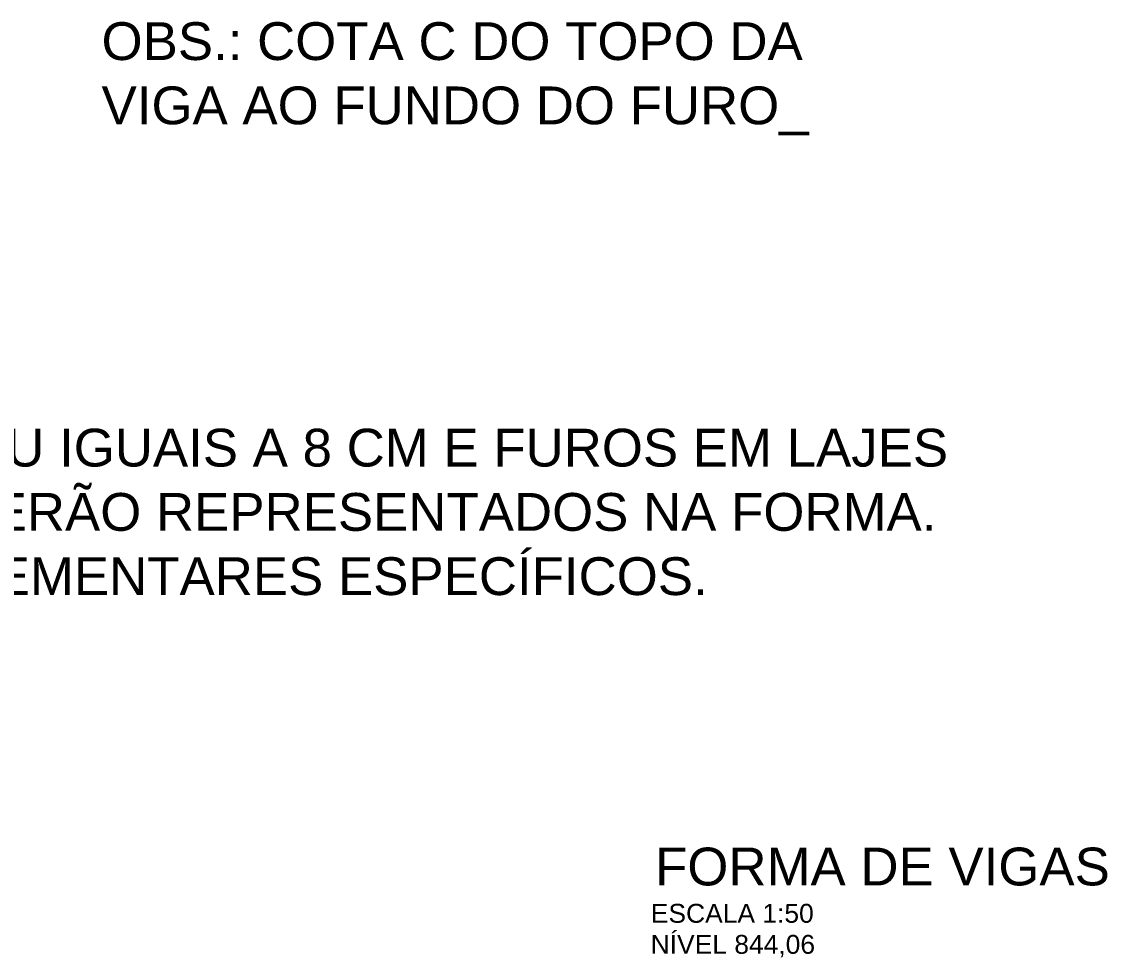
# Model space of a CAD drawing. Extents: x 0 to 119, y 0 to 84.
# Drawn here: x 37.88 to 46.48, y 28.15 to 35.58 of the extents above; entities that cross this region are included whole.
import ezdxf

# ---------------------------------------------------------------- set-up
doc = ezdxf.new("R2010")
doc.units = 0
doc.header["$MEASUREMENT"] = 0
doc.layers.add('15', color=12, linetype='CONTINUOUS')
doc.layers.add('3', color=7, linetype='CONTINUOUS')
doc.styles.add('TQS_ARIAL', font='arial.ttf')

msp = doc.modelspace()

# ---------------------------------------------------------------- texts
at = {"layer": '15', "color": 12, "linetype": 'Continuous', "style": 'TQS_ARIAL'}
for s, height, p in [('NOTA: FUROS EM VIGAS COM DIMENSÕES INFERIORES OU IGUAIS A 8 CM E FUROS EM LAJES ', 0.3, (25.90905, 32.045036)), ('COM DIMENSÕES INFERIORES OU IGUAIS A 20 CM NÃO SERÃO REPRESENTADOS NA FORMA.', 0.3, (25.90905, 31.535036)), ('PARA ESSES CASOS, CONSULTAR OS PROJETOS COMPLEMENTARES ESPECÍFICOS.', 0.3, (25.90905, 31.025036)), ('FORMA DE VIGAS PLATIBANDA COBERTURA', 0.3, (42.908915, 28.720733)), ('ESCALA 1:50', 0.15, (42.875376, 28.424301)), ('NÍVEL 844,06', 0.15, (42.873998, 28.177897))]:
    msp.add_text(s, height=height, dxfattribs=at).set_placement(p)
at = {"layer": '3', "color": 7, "linetype": 'Continuous', "style": 'TQS_ARIAL'}
for s, p in [('OBS.: COTA C DO TOPO DA ', (38.516462, 35.271242)), ('VIGA AO FUNDO DO FURO_', (38.516462, 34.761242))]:
    msp.add_text(s, height=0.3, dxfattribs=at).set_placement(p)

doc.saveas('drawing.dxf')
